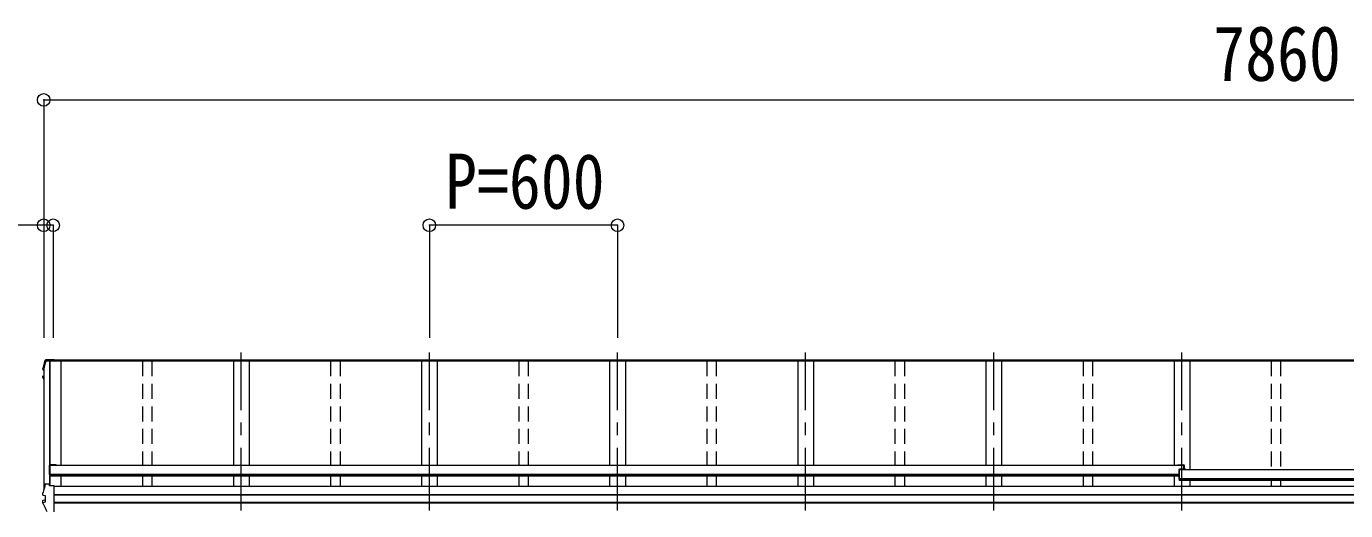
# Model space of a CAD drawing. Units: millimetres at full size, sheet at 1:40; details may follow other scales. Extents: x -11243 to 11243, y -7760 to 7760.
# Drawn here: x -8832 to -4624, y -1697 to -152 of the extents above; entities that cross this region are included whole.
import ezdxf
from ezdxf.enums import TextEntityAlignment as Align

# ---------------------------------------------------------------- set-up
doc = ezdxf.new("R2010")
doc.units = ezdxf.units.MM
doc.header["$LTSCALE"] = 40
doc.header["$PDMODE"] = 32
doc.header["$PDSIZE"] = 40
doc.linetypes.add('CHAIN1', pattern=[8, 5, -1, 1, -1])
doc.linetypes.add('DASHED1', pattern=[1.8, 1.2, -0.6])
for name, color, linetype, lineweight in [('0-1_本体', 5, 'CHAIN1', 9), ('0-3_ELV2', 4, 'Continuous', 9), ('0-6_OTH_LINE', 6, 'Continuous', 9)]:
    doc.layers.add(name, color=color, linetype=linetype, lineweight=lineweight)
doc.styles.add('ＭＳ ゴシック', font='')
doc.styles.get('ＭＳ ゴシック').set_extended_font_data('MS Gothic')

msp = doc.modelspace()

# ---------------------------------------------------------------- linework, layer by layer
at = {"layer": '0-1_本体'}
for p, q in [((-8146.53, -1696.57), (-8146.53, -1192.39)), ((-7546.53, -1696.57), (-7546.53, -1192.39)), ((-6946.53, -1696.57), (-6946.53, -1192.39)), ((-6346.53, -1696.57), (-6346.53, -1192.39)), ((-5746.53, -1696.57), (-5746.53, -1192.39)), ((-5146.53, -1696.57), (-5146.53, -1192.39))]:
    msp.add_line(p, q, dxfattribs=at)
at = {"layer": '0-3_ELV2'}
for p, q in [((-8774.02, -1225.61), (-8771.4, -1216.94)), ((-8769.77, -1219.27), (-8757.73, -1219.27)), ((-8768.53, -1215.66), (-8768.53, -1215.65)), ((-8768.53, -1215.66), (-8743.53, -1215.66)), ((-8768.53, -1215.66), (-8768.53, -1215.66)), ((-8757.73, -1218.18), (-8757.35, -1220.68)), ((-8757.73, -1219.27), (-8757.73, -1218.18)), ((-8743.53, -1218.18), (-8757.73, -1218.18)), ((-8757.73, -1219.27), (-8757.5, -1220.77)), ((-946.53, -1220.01), (-8746.53, -1220.01)), ((-8743.53, -1219.68), (-8743.53, -1215.66)), ((-949.53, -1217.74), (-8743.53, -1217.74)), ((-8778.84, -1247.59), (-8778.84, -1243.54)), ((-8778.8, -1243.22), (-8776.48, -1234.37)), ((-8777.79, -1248.86), (-8776.53, -1249.1)), ((-8776.53, -1247.58), (-8777.3, -1247.43)), ((-8776.53, -1247.23), (-8777.21, -1247.1)), ((-8776.53, -1244.28), (-8776.53, -1631.15)), ((-8776.48, -1234.37), (-8774.02, -1225.61)), ((-8721.53, -1220.92), (-8769.97, -1220.92)), ((-8757.5, -1220.77), (-8769.92, -1220.77)), ((-8757.5, -1220.77), (-8757.5, -1220.42)), ((-8757.43, -1220.92), (-8757.43, -1614.34)), ((-8746.53, -1220.68), (-8757.35, -1220.68)), ((-8756.83, -1618.29), (-8756.83, -1220.92)), ((-946.53, -1220.91), (-8746.53, -1220.91)), ((-8721.53, -1220.83), (-8721.53, -1553.27)), ((-8171.53, -1220.83), (-8171.53, -1553.27)), ((-8121.53, -1220.83), (-8121.53, -1553.27)), ((-7571.53, -1220.83), (-7571.53, -1553.27)), ((-7521.53, -1220.83), (-7521.53, -1553.27)), ((-6971.53, -1220.83), (-6971.53, -1553.27)), ((-6921.53, -1220.83), (-6921.53, -1553.27)), ((-6371.53, -1220.83), (-6371.53, -1553.27)), ((-6321.53, -1220.83), (-6321.53, -1553.27)), ((-5771.53, -1220.83), (-5771.53, -1553.27)), ((-5721.53, -1220.83), (-5721.53, -1553.27)), ((-5171.53, -1220.83), (-5171.53, -1553.27)), ((-5121.53, -1220.83), (-5121.53, -1567.39)), ((-8778.94, -1272.62), (-8778.94, -1268.56)), ((-8776.53, -1271.08), (-8777.89, -1271.35)), ((-8776.53, -1272.61), (-8777.37, -1272.77)), ((-8776.53, -1266.99), (-8777.36, -1267.09)), ((-8777.36, -1267.09), (-8777.36, -1267.09)), ((-8758.83, -1553.11), (-8758.83, -1582.57)), ((-8736.83, -1551.11), (-8756.83, -1551.11)), ((-8736.83, -1552.65), (-8756.83, -1552.65)), ((-5140.73, -1553.27), (-8756.83, -1553.27)), ((-8736.83, -1551.11), (-8736.83, -1553.27)), ((-5160.73, -1551.11), (-5140.73, -1551.11)), ((-5160.73, -1551.11), (-5160.73, -1553.27)), ((-5160.73, -1552.65), (-5140.73, -1552.65)), ((-5140.73, -1565.23), (-5140.73, -1552.65)), ((-5138.73, -1553.11), (-5138.73, -1565.23)), ((-8756.83, -1582.57), (-8758.83, -1582.57)), ((-5156.53, -1582.3), (-8756.83, -1582.3)), ((-5156.53, -1584.05), (-8756.83, -1584.05)), ((-5156.53, -1587.16), (-8756.83, -1587.16)), ((-8721.53, -1587.16), (-8721.53, -1620.83)), ((-8171.53, -1587.16), (-8171.53, -1620.83)), ((-8121.53, -1587.16), (-8121.53, -1620.83)), ((-7571.53, -1587.16), (-7571.53, -1620.83)), ((-7521.53, -1587.16), (-7521.53, -1620.83)), ((-6971.53, -1587.16), (-6971.53, -1620.83)), ((-6921.53, -1587.16), (-6921.53, -1620.83)), ((-6371.53, -1587.16), (-6371.53, -1620.83)), ((-6321.53, -1587.16), (-6321.53, -1620.83)), ((-5771.53, -1587.16), (-5771.53, -1620.83)), ((-5721.53, -1587.16), (-5721.53, -1620.83)), ((-5171.53, -1587.16), (-5171.53, -1620.83)), ((-5156.53, -1567.23), (-5156.53, -1596.69)), ((-5154.53, -1596.69), (-5156.53, -1596.69)), ((-5134.53, -1565.23), (-5154.53, -1565.23)), ((-5154.53, -1601.28), (-5154.53, -1566.77)), ((-5134.53, -1566.77), (-5154.53, -1566.77)), ((-4538.53, -1567.39), (-5154.53, -1567.39)), ((-4538.53, -1596.42), (-5154.53, -1596.42)), ((-4538.53, -1598.17), (-5154.53, -1598.17)), ((-5134.53, -1565.23), (-5134.53, -1567.39)), ((-8778.84, -1647.72), (-8778.84, -1640.34)), ((-8769.77, -1612.02), (-8757.73, -1612.02)), ((-8757.5, -1613.52), (-8757.73, -1612.02)), ((-8757.5, -1613.52), (-8757.5, -1613.87)), ((-8756.77, -1618.65), (-8757.5, -1613.87)), ((-8756.79, -1618.65), (-8757.35, -1614.97)), ((-8757.35, -1618.65), (-8757.35, -1614.97)), ((-8743.53, -1701.07), (-8743.53, -1618.65)), ((-949.53, -1620.83), (-8743.53, -1620.83)), ((-4538.53, -1601.28), (-5154.53, -1601.28)), ((-5121.53, -1601.28), (-5121.53, -1620.83)), ((-8778.94, -1672.76), (-8778.94, -1665.37)), ((-8777.89, -1664.09), (-8771.93, -1662.94)), ((-8777.36, -1671.48), (-8770.96, -1669.78)), ((-8777.36, -1671.48), (-8777.36, -1671.48)), ((-8777.22, -1649.19), (-8777.21, -1649.19)), ((-8770.96, -1649.97), (-8777.21, -1649.19)), ((-8771.53, -1650.1), (-8771.53, -1669.31)), ((-8770.96, -1649.97), (-8770.96, -1649.97)), ((-8770.96, -1669.78), (-8770.96, -1669.78)), ((-949.53, -1647.35), (-8743.53, -1647.35)), ((-949.53, -1648.24), (-8743.53, -1648.24)), ((-949.53, -1671.46), (-8743.53, -1671.46)), ((-949.53, -1673.39), (-8743.53, -1673.39))]:
    msp.add_line(p, q, dxfattribs=at)
at = {"layer": '0-3_ELV2', "linetype": 'DASHED1'}
for p, q in [((-8461.53, -1220.83), (-8461.53, -1553.27)), ((-8431.53, -1220.83), (-8431.53, -1553.27)), ((-7861.53, -1220.83), (-7861.53, -1553.27)), ((-7831.53, -1220.83), (-7831.53, -1553.27)), ((-7261.53, -1220.83), (-7261.53, -1553.27)), ((-7231.53, -1220.83), (-7231.53, -1553.27)), ((-6661.53, -1220.83), (-6661.53, -1553.27)), ((-6631.53, -1220.83), (-6631.53, -1553.27)), ((-6061.53, -1220.83), (-6061.53, -1553.27)), ((-6031.53, -1220.83), (-6031.53, -1553.27)), ((-5461.53, -1220.83), (-5461.53, -1553.27)), ((-5431.53, -1220.83), (-5431.53, -1553.27)), ((-4861.53, -1220.83), (-4861.53, -1567.39)), ((-4831.53, -1220.83), (-4831.53, -1567.39)), ((-8461.53, -1587.16), (-8461.53, -1620.83)), ((-8431.53, -1587.16), (-8431.53, -1620.83)), ((-7861.53, -1587.16), (-7861.53, -1620.83)), ((-7831.53, -1587.16), (-7831.53, -1620.83)), ((-7261.53, -1587.16), (-7261.53, -1620.83)), ((-7231.53, -1587.16), (-7231.53, -1620.83)), ((-6661.53, -1587.16), (-6661.53, -1620.83)), ((-6631.53, -1587.16), (-6631.53, -1620.83)), ((-6061.53, -1587.16), (-6061.53, -1620.83)), ((-6031.53, -1587.16), (-6031.53, -1620.83)), ((-5461.53, -1587.16), (-5461.53, -1620.83)), ((-5431.53, -1587.16), (-5431.53, -1620.83)), ((-4861.53, -1601.28), (-4861.53, -1620.83)), ((-4831.53, -1601.28), (-4831.53, -1620.83))]:
    msp.add_line(p, q, dxfattribs=at)
at = {"layer": '0-3_ELV2'}
for points in [[(-8771.39, -1216.93), (-8771.27, -1216.64), (-8771.1, -1216.37), (-8770.88, -1216.15), (-8770.62, -1215.96), (-8770.35, -1215.83), (-8770.08, -1215.75), (-8769.84, -1215.71), (-8769.62, -1215.69), (-8769.36, -1215.67), (-8769.08, -1215.66), (-8768.77, -1215.65), (-8768.45, -1215.65)], [(-8743.53, -1219.68), (-8746.53, -1219.68), (-8746.53, -1220.68)], [(-8778.8, -1243.23), (-8778.84, -1243.49), (-8778.84, -1243.54)], [(-8776.53, -1278.82), (-8777.45, -1276.59), (-8778.85, -1273.1)], [(-8778.8, -1640.03), (-8778.84, -1640.28), (-8778.84, -1640.34)], [(-8743.53, -1618.65), (-8757.73, -1618.65), (-8757.73, -1612.02)], [(-8778.84, -1673.26), (-8778.91, -1673.1), (-8778.95, -1672.92), (-8778.94, -1672.75)], [(-8778.85, -1673.24), (-8776, -1680.06), (-8773.05, -1686.79), (-8770.01, -1693.44), (-8766.89, -1700)], [(-8778.84, -1647.76), (-8778.84, -1647.67), (-8778.8, -1647.41)], [(-8777.3, -1649.18), (-8777.58, -1649.1), (-8777.82, -1649.03), (-8778.05, -1648.93), (-8778.33, -1648.76), (-8778.59, -1648.49), (-8778.77, -1648.14), (-8778.83, -1647.76)], [(-8778.04, -1673.46), (-8778.14, -1673.13), (-8778.16, -1672.77), (-8778.12, -1672.41), (-8778, -1672.08), (-8777.83, -1671.8), (-8777.61, -1671.6), (-8777.36, -1671.48)], [(-8777.22, -1649.19), (-8777.44, -1649.12), (-8777.65, -1648.98), (-8777.82, -1648.76), (-8777.94, -1648.48), (-8778.01, -1648.17), (-8778.02, -1647.84), (-8777.97, -1647.52)], [(-8771.53, -1650.1), (-8771.54, -1649.98), (-8771.58, -1649.89)], [(-8770.96, -1649.97), (-8770.88, -1649.99), (-8770.8, -1650.04), (-8770.74, -1650.12), (-8770.69, -1650.22), (-8770.66, -1650.33), (-8770.65, -1650.44)], [(-8770.96, -1669.78), (-8770.88, -1669.75), (-8770.8, -1669.68), (-8770.74, -1669.6), (-8770.69, -1669.5), (-8770.66, -1669.38), (-8770.65, -1669.26)]]:
    msp.add_lwpolyline(points, dxfattribs=at)
for centre, radius, start, end in [((-8769.77, -1220.97), 1.7, 89.95676, 162.90929), ((-8777.54, -1247.59), 1.3, 166.2046, 259.10358), ((-8293.52, -1366.93), 499.82, 162.96047, 166.14879), ((-8293.51, -1366.93), 498.32, 162.94349, 166.12469), ((-8777.65, -1268.56), 1.3, 100.9005, 179.9623), ((-8777.65, -1272.62), 1.3, 100.8868, 201.66215), ((-8314.2, -1088.06), 498.64, 201.74241, 202.00165), ((-8314.2, -1087.71), 498.64, 201.78246, 202.00165), ((-8756.83, -1553.11), 2, 90, 180), ((-5140.73, -1553.11), 2, 0, 90), ((-5154.53, -1567.23), 2, 90, 180), ((-8293.52, -1759.68), 499.82, 162.96047, 166.14879), ((-8769.77, -1613.72), 1.7, 89.95676, 162.90929), ((-8777.65, -1665.37), 1.3, 100.9005, 179.9623), ((-8772.03, -1662.45), 0.499, 280.91518, 359.94761)]:
    msp.add_arc(centre, radius, start, end, dxfattribs=at)
at = {"layer": '0-6_OTH_LINE'}
for p, q in [((-8776.53, -386.77), (-8776.53, -1145.77)), ((-8776.53, -386.77), (-916.53, -386.77)), ((-8776.53, -786.77), (-9125.29, -786.77)), ((-8776.53, -786.77), (-8776.53, -1145.77)), ((-8746.53, -786.77), (-8776.53, -786.77)), ((-8746.53, -786.77), (-8746.53, -1145.77)), ((-7546.53, -786.77), (-7546.53, -1145.77)), ((-6946.53, -786.77), (-7546.53, -786.77)), ((-6946.53, -786.77), (-6946.53, -1145.77))]:
    msp.add_line(p, q, dxfattribs=at)
for p in [(-8776.53, -386.77), (-8776.53, -786.77), (-8746.53, -786.77), (-7546.53, -786.77), (-6946.53, -786.77)]:
    msp.add_point(p, dxfattribs=at)

# ---------------------------------------------------------------- texts
at = {"layer": '0-6_OTH_LINE', "color": 7, "style": 'ＭＳ ゴシック', "width": 0.85}
for s, p in [('7860', (-5046.53, -378.77)), ('P=600', (-7496.53, -786.77))]:
    msp.add_text(s, height=176, dxfattribs=at).set_placement(p, align=Align.BOTTOM_LEFT)

doc.saveas('drawing.dxf')
